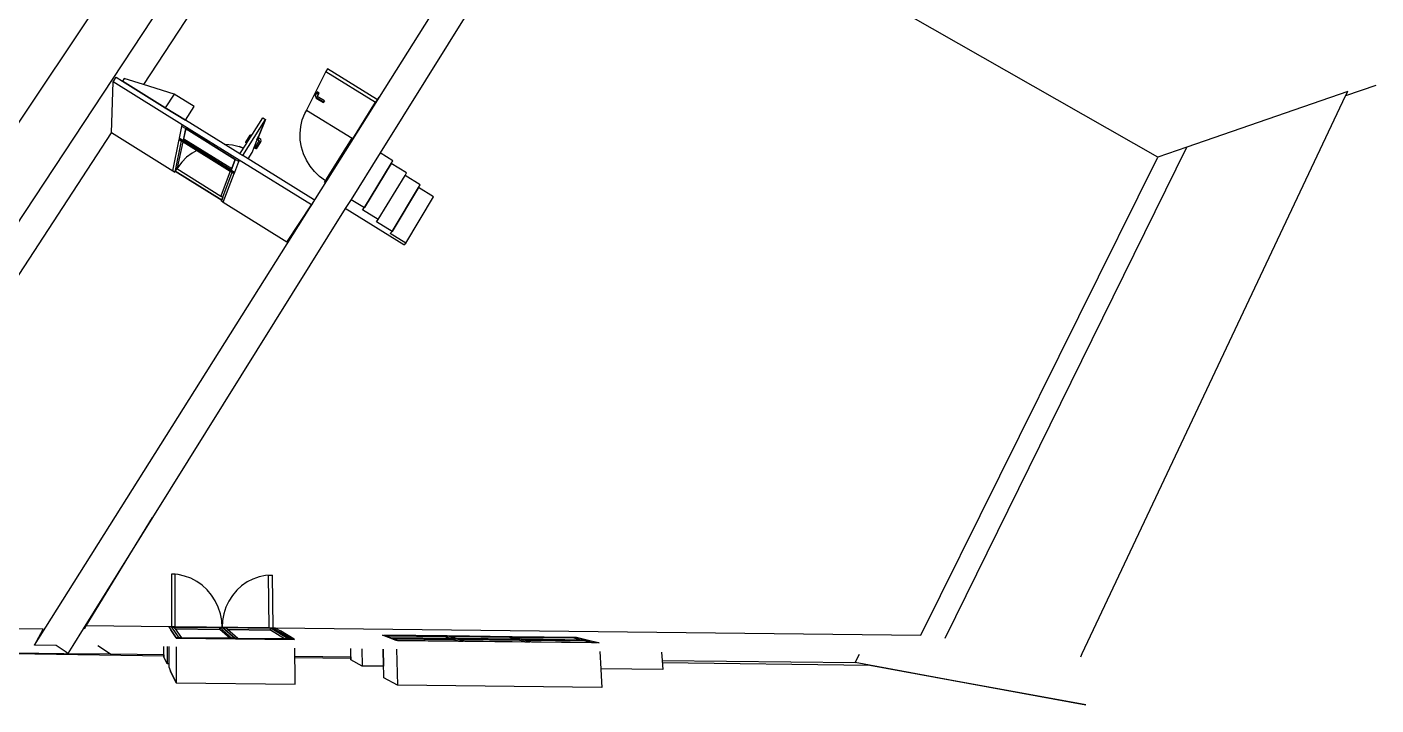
# Model space of a CAD drawing. Header units: metres. Extents: x -13.8 to 28.2, y -1.5 to 21.8.
# Drawn here: x 6.82 to 28.16, y -1.49 to 9.23 of the extents above; entities that cross this region are included whole.
import ezdxf

# ---------------------------------------------------------------- set-up
doc = ezdxf.new("R2010")
doc.units = ezdxf.units.M
for name, color, linetype in [('01_DALLE_EXT-F', 7, 'CONTINUOUS'), ('02_MURS_MAISON-F', 7, 'CONTINUOUS'), ('04_MENUISERIE-F', 7, 'CONTINUOUS'), ('06_CLOISON-F', 7, 'CONTINUOUS'), ('LAYER0-F', 7, 'CONTINUOUS'), ('Z_02_R_0-F', 7, 'CONTINUOUS'), ('Z_03_R-1-F', 7, 'CONTINUOUS')]:
    doc.layers.add(name, color=color, linetype=linetype)

msp = doc.modelspace()

# ---------------------------------------------------------------- linework, layer by layer
at = {"layer": '01_DALLE_EXT-F', "color": 7}
msp.add_lwpolyline([(11.554, 6.819), (11.811, 7.227), (11.962, 7.466)], dxfattribs=at)
at = {"layer": '02_MURS_MAISON-F', "color": 7}
for points in [[(2.304, -0.496), (11.27, 13.104), (11.4, 13.301), (13.315, 16.205)], [(6.012, 6.704), (8.541, 10.486), (8.551, 10.499), (8.823, 10.906), (8.827, 10.912), (8.84, 10.932), (8.871, 10.978), (8.875, 10.984), (8.879, 10.991), (8.892, 11.01), (8.924, 11.058), (8.929, 11.064), (8.939, 11.08), (8.944, 11.087), (8.957, 11.106), (9.101, 11.322), (9.112, 11.339), (9.157, 11.406)], [(6.938, -0.547), (14.391, 11.294), (14.519, 11.497)], [(14.917, 11.263), (12.404, 7.236), (11.945, 6.5), (11.853, 6.354), (8.805, 1.468), (7.709, -0.289), (7.543, -0.554), (7.465, -0.679)], [(9.463, 7.971), (9.147, 8.165), (8.66, 8.318), (8.358, 8.413)], [(9.147, 8.165), (9.007, 7.95)], [(12.384, 8.117), (11.859, 7.282)], [(23.487, -0.732), (23.511, -0.682), (27.676, 8.136), (27.709, 8.208)], [(27.709, 8.208), (25.163, 7.326), (24.705, 7.167)], [(28.156, 8.301), (27.676, 8.136)], [(9.007, 7.95), (9.324, 7.754)], [(9.324, 7.754), (9.007, 7.95)], [(9.324, 7.754), (9.463, 7.971)], [(11.854, 7.274), (11.521, 6.766)], [(21.339, -0.44), (25.163, 7.326)], [(11.636, 6.944), (11.811, 7.227)], [(7.728, -0.289), (7.757, -0.242), (8.805, 1.468)], [(9.062, -0.259), (9.092, -0.304), (9.177, -0.433)], [(9.177, -0.433), (9.092, -0.304)], [(10.751, -0.278), (10.828, -0.323), (11.046, -0.454)], [(11.046, -0.454), (10.828, -0.323)], [(12.657, -0.475), (12.443, -0.39)], [(15.508, -0.424), (15.509, -0.424), (15.87, -0.51)], [(15.509, -0.424), (15.509, -0.424)], [(7.465, -0.679), (7.423, -0.65), (7.279, -0.551), (6.938, -0.547)], [(9.038, -0.844), (8.984, -0.731), (8.984, -0.701), (8.984, -0.57)], [(9.038, -0.571), (9.038, -0.844)], [(9.06, -0.571), (9.06, -0.844), (9.06, -0.89), (9.091, -0.957), (9.179, -1.142)], [(9.179, -0.436), (11.051, -0.457)], [(9.179, -0.572), (9.179, -1.142)], [(11.063, -1.163), (11.06, -0.979), (11.056, -0.724), (11.054, -0.593)], [(11.943, -0.781), (11.942, -0.734), (11.939, -0.603)], [(12.116, -0.605), (12.123, -0.878)], [(12.463, -1.063), (12.461, -0.995), (12.458, -0.882), (12.45, -0.609)], [(12.45, -0.609), (12.458, -0.882)], [(12.662, -0.611), (12.679, -1.181)], [(15.87, -0.51), (15.869, -0.51)], [(15.869, -0.51), (15.87, -0.51)], [(8.14, -0.692), (7.403, -0.684), (6.61, -0.675)], [(8.984, -0.701), (8.984, -0.731)], [(9.06, -0.844), (9.038, -0.844)], [(11.942, -0.734), (11.943, -0.781)], [(12.458, -0.882), (12.123, -0.878), (11.943, -0.781)], [(15.878, -0.647), (15.895, -0.92), (15.901, -1.033), (15.912, -1.217)], [(16.855, -0.658), (16.864, -0.789), (16.874, -0.931)], [(23.567, -1.494), (21.396, -1.094), (19.92, -0.823)], [(9.179, -1.142), (9.091, -0.957)], [(15.912, -1.217), (12.679, -1.181), (12.463, -1.063)], [(16.874, -0.931), (15.895, -0.92)], [(9.179, -1.142), (11.063, -1.163)]]:
    msp.add_lwpolyline(points, dxfattribs=at)
at = {"layer": '04_MENUISERIE-F', "color": 7}
for points in [[(11.57, 8.562), (11.544, 8.521), (11.241, 7.913)], [(12.359, 8.076), (12.358, 8.076), (12.349, 8.082), (11.57, 8.562)], [(11.544, 8.521), (12.333, 8.035)], [(11.41, 8.198), (11.404, 8.189), (11.398, 8.177), (11.379, 8.147), (11.376, 8.141)], [(11.376, 8.141), (11.395, 8.103), (11.508, 8.032)], [(11.511, 8.038), (11.398, 8.108), (11.379, 8.147)], [(11.395, 8.103), (11.398, 8.108)], [(11.398, 8.177), (11.404, 8.189)], [(11.429, 8.157), (11.398, 8.177)], [(11.404, 8.189), (11.435, 8.169)], [(11.41, 8.128), (11.429, 8.157)], [(11.524, 8.058), (11.411, 8.128), (11.41, 8.128)], [(11.411, 8.128), (11.419, 8.141), (11.426, 8.152)], [(11.42, 8.14), (11.419, 8.141)], [(11.419, 8.141), (11.42, 8.14)], [(11.42, 8.14), (11.426, 8.152), (11.429, 8.157), (11.435, 8.169), (11.441, 8.179)], [(11.426, 8.15), (11.42, 8.14)], [(12.384, 8.117), (12.378, 8.107), (12.358, 8.076)], [(11.539, 6.795), (11.448, 6.862), (11.367, 6.94), (11.297, 7.027), (11.238, 7.122), (11.192, 7.222), (11.16, 7.328), (11.142, 7.435), (11.139, 7.544), (11.15, 7.651), (11.174, 7.756), (11.213, 7.856), (11.243, 7.911)], [(11.241, 7.913), (11.962, 7.466), (11.971, 7.46)], [(11.508, 8.032), (11.521, 8.052), (11.524, 8.058)], [(11.524, 8.058), (11.511, 8.038), (11.508, 8.032)], [(12.333, 8.035), (11.971, 7.46), (11.874, 7.306), (11.854, 7.274)], [(11.971, 7.46), (12.333, 8.035)], [(12.378, 8.107), (12.359, 8.076)], [(11.874, 7.306), (11.636, 6.944), (11.554, 6.819), (11.539, 6.795)], [(11.854, 7.274), (11.859, 7.282), (11.859, 7.282)], [(11.854, 7.274), (11.854, 7.274)], [(11.554, 6.819), (11.636, 6.944)], [(9.164, 0.574), (9.104, 0.575)], [(9.104, 0.575), (9.104, -0.257), (9.104, -0.259), (9.106, -0.262), (9.221, -0.431), (9.223, -0.434)], [(9.906, -0.268), (9.899, -0.158), (9.878, -0.051), (9.843, 0.053), (9.796, 0.152), (9.738, 0.243), (9.669, 0.326), (9.59, 0.398), (9.503, 0.459), (9.409, 0.509), (9.311, 0.544), (9.208, 0.567), (9.104, 0.575)], [(9.165, -0.26), (9.165, -0.257), (9.164, 0.574)], [(10.698, 0.557), (10.594, 0.551), (10.492, 0.531), (10.45, 0.517), (10.393, 0.498), (10.3, 0.451), (10.214, 0.391), (10.136, 0.321), (10.068, 0.239), (10.011, 0.149), (9.965, 0.052), (9.932, -0.051), (9.913, -0.159), (9.906, -0.268)], [(10.649, -0.277), (10.649, -0.274), (10.638, 0.558)], [(10.638, 0.558), (10.698, 0.557)], [(10.698, 0.557), (10.709, -0.274), (10.709, -0.277)], [(9.062, -0.259), (9.06, -0.256)], [(9.104, -0.259), (9.062, -0.259)], [(9.106, -0.262), (9.148, -0.262), (9.867, -0.27), (9.909, -0.271), (9.952, -0.271), (10.671, -0.279), (10.713, -0.28)], [(9.268, -0.431), (9.169, -0.291), (9.148, -0.262)], [(10.061, -0.44), (9.867, -0.27)], [(9.909, -0.271), (9.867, -0.27)], [(10.111, -0.443), (10.108, -0.44), (9.909, -0.271), (9.906, -0.268)], [(9.909, -0.271), (10.108, -0.44)], [(10.155, -0.441), (9.989, -0.302), (9.952, -0.271)], [(10.948, -0.45), (10.671, -0.279)], [(10.709, -0.277), (10.713, -0.28), (10.995, -0.45), (11, -0.453), (11.046, -0.454)], [(10.751, -0.278), (10.709, -0.277)], [(10.747, -0.275), (10.751, -0.278)], [(12.443, -0.39), (15.508, -0.424), (15.509, -0.424), (15.869, -0.51)], [(12.473, -0.392), (12.512, -0.407), (12.572, -0.431), (13.515, -0.441), (13.584, -0.442)], [(13.584, -0.442), (13.463, -0.403), (12.473, -0.392)], [(13.515, -0.441), (13.443, -0.418), (12.512, -0.407), (12.473, -0.392)], [(13.443, -0.418), (13.463, -0.403)], [(13.489, -0.403), (13.537, -0.419), (13.61, -0.442), (14.539, -0.453), (14.616, -0.453)], [(14.616, -0.453), (14.473, -0.414), (13.489, -0.403)], [(14.473, -0.414), (14.454, -0.429), (13.537, -0.419), (13.489, -0.403)], [(14.499, -0.414), (14.555, -0.43), (14.642, -0.454), (15.57, -0.464), (15.655, -0.465)], [(15.655, -0.465), (15.489, -0.425), (14.499, -0.414)], [(15.57, -0.464), (15.471, -0.44), (14.555, -0.43), (14.499, -0.414)], [(15.471, -0.44), (15.489, -0.425)], [(11.051, -0.457), (11.046, -0.454), (11, -0.453), (10.111, -0.443), (9.223, -0.434), (9.177, -0.433)], [(9.177, -0.433), (9.179, -0.436)], [(10.995, -0.45), (10.948, -0.45), (10.893, -0.449), (10.155, -0.441), (10.108, -0.44), (10.061, -0.44), (10.026, -0.439), (9.268, -0.431), (9.221, -0.431)], [(10.026, -0.439), (10.061, -0.44)], [(13.589, -0.444), (12.576, -0.433)], [(12.576, -0.433), (12.616, -0.448), (12.68, -0.473), (13.645, -0.484), (13.716, -0.485)], [(12.576, -0.433), (13.589, -0.444)], [(12.616, -0.448), (13.569, -0.459), (13.645, -0.484)], [(15.869, -0.51), (12.657, -0.475)], [(13.589, -0.444), (13.569, -0.459)], [(13.645, -0.484), (13.569, -0.459)], [(13.716, -0.485), (13.589, -0.444)], [(14.622, -0.455), (13.615, -0.444)], [(13.615, -0.444), (13.665, -0.46), (13.742, -0.485), (14.693, -0.496), (14.772, -0.496)], [(13.615, -0.444), (14.622, -0.455)], [(14.622, -0.455), (14.603, -0.47), (13.665, -0.46)], [(13.665, -0.46), (14.603, -0.47)], [(14.772, -0.496), (14.622, -0.455)], [(15.662, -0.467), (14.648, -0.455)], [(14.648, -0.455), (14.707, -0.471), (14.799, -0.497), (15.748, -0.507), (15.835, -0.508)], [(14.648, -0.455), (15.662, -0.467)], [(14.707, -0.471), (15.644, -0.482), (15.748, -0.507)], [(15.662, -0.467), (15.644, -0.482)], [(15.748, -0.507), (15.644, -0.482)], [(15.835, -0.508), (15.662, -0.467)]]:
    msp.add_lwpolyline(points, dxfattribs=at)
at = {"layer": '06_CLOISON-F', "color": 7}
for points in [[(11.318, 6.415), (10.177, 7.12), (9.275, 7.678), (8.18, 8.356)], [(8.229, 8.431), (8.329, 8.369), (9.007, 7.95)], [(9.007, 7.95), (8.329, 8.369)], [(11.367, 6.492), (11.353, 6.5), (10.315, 7.141), (10.231, 7.194), (10.188, 7.22), (9.324, 7.754)], [(10.188, 7.22), (10.295, 7.39), (10.298, 7.394), (10.384, 7.531), (10.548, 7.79)], [(10.231, 7.194), (10.592, 7.764)], [(10.592, 7.764), (10.48, 7.49)], [(10.48, 7.49), (10.592, 7.764)], [(10.548, 7.79), (10.592, 7.764)], [(9.125, 6.946), (9.126, 6.951), (9.228, 7.448), (9.23, 7.456), (9.232, 7.47), (9.27, 7.655), (9.275, 7.678)], [(9.232, 7.47), (9.287, 7.437), (10.05, 6.963), (10.105, 6.929)], [(10.169, 7.098), (10.113, 7.133), (9.334, 7.615), (9.326, 7.62), (9.27, 7.655)], [(9.326, 7.62), (9.287, 7.437)], [(9.287, 7.437), (9.3, 7.457), (9.334, 7.615)], [(9.334, 7.615), (10.113, 7.133)], [(10.277, 7.4), (10.279, 7.406), (10.349, 7.516), (10.384, 7.531)], [(10.349, 7.516), (10.279, 7.406)], [(10.487, 7.486), (10.468, 7.456), (10.464, 7.445), (10.461, 7.44), (10.457, 7.429)], [(10.464, 7.445), (10.483, 7.475), (10.487, 7.486)], [(10.483, 7.475), (10.464, 7.445)], [(10.487, 7.486), (10.48, 7.49), (10.477, 7.492)], [(10.483, 7.475), (10.514, 7.456)], [(9.26, 7.428), (9.156, 6.932)], [(9.506, 7.275), (9.43, 7.231), (9.343, 7.165), (9.266, 7.087), (9.199, 7), (9.19, 6.986)], [(9.199, 7), (9.288, 7.411)], [(9.228, 7.448), (9.26, 7.428), (9.288, 7.411), (10.033, 6.948), (10.064, 6.929), (10.097, 6.909)], [(10.1, 6.917), (9.23, 7.456)], [(9.288, 7.411), (9.26, 7.428)], [(10.05, 6.963), (9.287, 7.437)], [(9.3, 7.457), (10.059, 6.987)], [(9.938, 7.375), (9.956, 7.375), (10.067, 7.362), (10.175, 7.335), (10.244, 7.309)], [(10.244, 7.309), (10.175, 7.335)], [(10.295, 7.39), (10.277, 7.4)], [(10.279, 7.406), (10.298, 7.394)], [(10.315, 7.141), (10.379, 7.243), (10.456, 7.43)], [(10.423, 7.31), (10.425, 7.316), (10.492, 7.421), (10.495, 7.426)], [(10.444, 7.298), (10.423, 7.31)], [(10.425, 7.316), (10.446, 7.303)], [(10.514, 7.456), (10.516, 7.413), (10.513, 7.408), (10.444, 7.298)], [(10.444, 7.298), (10.446, 7.303), (10.516, 7.413)], [(10.457, 7.429), (10.456, 7.43), (10.447, 7.436)], [(10.456, 7.43), (10.457, 7.429)], [(10.463, 7.439), (10.457, 7.429)], [(10.458, 7.463), (10.468, 7.456)], [(10.492, 7.421), (10.463, 7.439), (10.461, 7.44)], [(10.495, 7.426), (10.464, 7.445)], [(9.921, 6.45), (9.923, 6.454), (10.097, 6.909), (10.1, 6.917), (10.105, 6.929), (10.169, 7.098), (10.177, 7.12)], [(10.113, 7.133), (10.059, 6.987), (10.05, 6.963)], [(10.059, 6.987), (10.113, 7.133)], [(10.177, 7.12), (10.169, 7.098)], [(10.188, 7.22), (10.231, 7.194)], [(10.379, 7.242), (10.379, 7.242)], [(9.127, 6.95), (9.125, 6.946)], [(9.156, 6.932), (9.127, 6.95), (9.126, 6.951)], [(9.127, 6.95), (9.156, 6.932)], [(9.165, 6.947), (9.156, 6.932)], [(9.899, 6.489), (9.165, 6.947)], [(9.165, 6.947), (9.9, 6.49)], [(9.19, 6.986), (9.19, 6.986), (9.887, 6.552), (9.916, 6.534)], [(10.033, 6.948), (9.887, 6.552)], [(9.893, 6.473), (9.899, 6.489), (9.9, 6.49), (9.916, 6.534), (10.064, 6.929)], [(9.923, 6.454), (9.893, 6.473)], [(9.916, 6.534), (9.9, 6.49)]]:
    msp.add_lwpolyline(points, dxfattribs=at)
at = {"layer": 'LAYER0-F', "color": 7}
for points in [[(24.705, 7.167), (16.399, 11.902)], [(9.756, 9.993), (8.66, 8.318)], [(5.546, 3.557), (8.157, 7.55), (8.18, 8.356), (8.229, 8.431)], [(8.358, 8.413), (8.329, 8.369)], [(11.441, 8.179), (11.41, 8.198)], [(11.426, 8.15), (11.441, 8.179)], [(12.359, 8.076), (12.333, 8.035)], [(9.125, 6.946), (8.157, 7.55)], [(10.477, 7.492), (10.458, 7.463), (10.447, 7.436)], [(20.958, -0.388), (24.705, 7.167)], [(9.19, 6.986), (9.165, 6.947), (9.165, 6.947)], [(11.539, 6.795), (11.521, 6.766), (11.521, 6.766)], [(10.927, 5.823), (9.921, 6.45)], [(11.367, 6.492), (11.318, 6.415), (10.927, 5.823)], [(10.927, 5.823), (11.318, 6.415)], [(12.781, 5.781), (11.853, 6.354)], [(7.077, -0.293), (5.655, -0.277), (5.562, -0.343)], [(6.938, -0.547), (7.077, -0.293)], [(9.104, -0.257), (9.06, -0.256), (7.757, -0.242)], [(10.709, -0.277), (10.649, -0.277), (9.906, -0.268), (9.165, -0.26), (9.104, -0.259)], [(10.649, -0.274), (9.165, -0.257)], [(10.026, -0.439), (9.867, -0.299), (9.169, -0.291)], [(9.169, -0.291), (9.867, -0.299)], [(9.867, -0.299), (9.867, -0.27)], [(10.893, -0.449), (10.671, -0.31), (9.989, -0.302)], [(9.989, -0.302), (10.671, -0.31)], [(10.671, -0.31), (10.671, -0.279)], [(10.709, -0.274), (10.747, -0.275), (20.958, -0.388)], [(14.539, -0.453), (14.454, -0.429)], [(14.693, -0.496), (14.603, -0.47)], [(20.148, -0.865), (23.567, -1.494)]]:
    msp.add_lwpolyline(points, dxfattribs=at)
at = {"layer": 'Z_02_R_0-F', "color": 7}
for points in [[(12.126, 6.335), (12.155, 6.371), (12.581, 7.068), (12.607, 7.112)], [(12.581, 7.068), (12.155, 6.371)], [(12.607, 7.112), (12.404, 7.236)], [(12.824, 6.92), (12.581, 7.068)], [(12.345, 6.147), (12.376, 6.181), (12.798, 6.877), (12.824, 6.92)], [(13.039, 6.729), (12.798, 6.877)], [(12.562, 5.961), (12.595, 5.994), (13.013, 6.687), (13.039, 6.729)], [(13.013, 6.687), (12.595, 5.994)], [(13.251, 6.541), (13.013, 6.687)], [(11.945, 6.5), (12.155, 6.371)], [(12.781, 5.781), (12.81, 5.808), (13.251, 6.541)], [(12.376, 6.181), (12.126, 6.335)], [(12.595, 5.994), (12.345, 6.147)], [(12.81, 5.808), (12.562, 5.961)]]:
    msp.add_lwpolyline(points, dxfattribs=at)
at = {"layer": 'Z_03_R-1-F', "color": 7}
for points in [[(8.984, -0.701), (8.14, -0.692), (7.942, -0.559)], [(6.604, -0.682), (8.984, -0.715)], [(11.056, -0.724), (11.942, -0.734)], [(11.056, -0.742), (11.943, -0.754)], [(16.864, -0.789), (19.92, -0.823)], [(16.866, -0.821), (20.148, -0.865)], [(19.92, -0.823), (19.986, -0.693)]]:
    msp.add_lwpolyline(points, dxfattribs=at)

doc.saveas('drawing.dxf')
